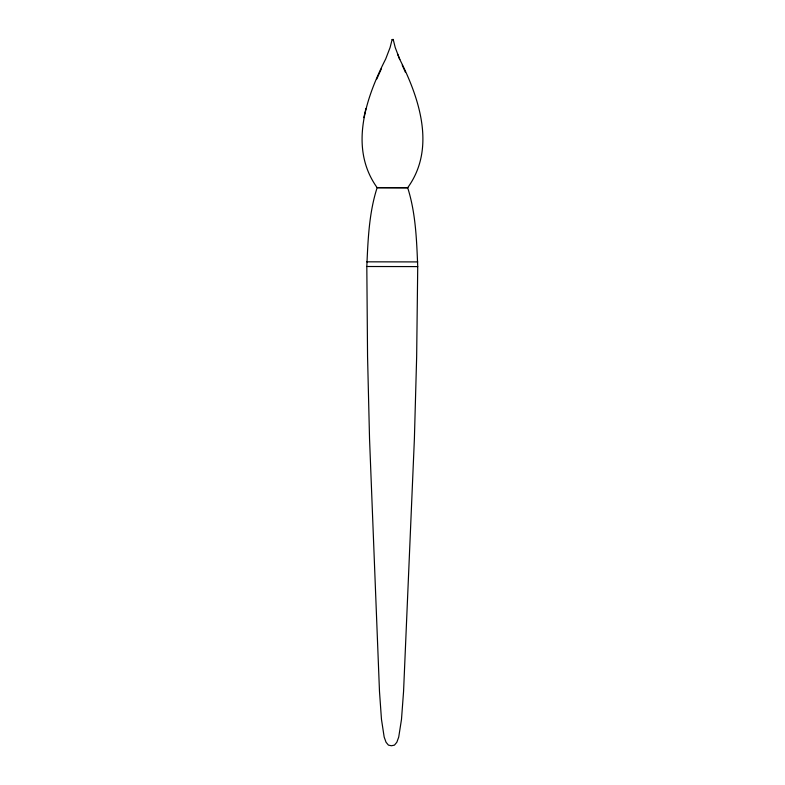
<?xml version="1.0" encoding="UTF-8"?>
<svg xmlns="http://www.w3.org/2000/svg" width="785" height="785" viewBox="0 0 785 785"><rect width="100%" height="100%" fill="white"/><g stroke="black" fill="none" stroke-linecap="round" stroke-linejoin="round"><path stroke-width="1.18" d="M366.811 266.507C367.988 240.141 368.95 213.137 377.085 187.811L407.729 187.87C415.765 213.216 416.639 240.22 417.728 266.596L416.658 356.645L414.392 438.913L403.559 691.536L401.488 719.384L398.721 737.076L396.837 742.267L394.453 745.122L391.43 745.75L388.418 745.112L386.043 742.247L384.169 737.056L381.471 719.345L379.489 691.497L369.539 438.844L367.557 356.567L366.811 266.507L417.728 266.596M393.197 39.446L392.127 39.613L393.216 39.486L395.238 47.551L399.761 59.454L397.514 53.9M392.127 39.525L390.086 47.542L385.7 58.983C365.8 98.066 348.677 147.933 377.085 187.576L407.729 187.635C436.234 148.179 419.347 98.125 399.575 59.003M365.938 108.575L363.818 117.603M376.78 79.01L381.353 68.795M366.811 261.827L417.738 261.915M407.209 187.595L407.729 187.635M402.244 65.145L405.423 72.279"/></g></svg>
